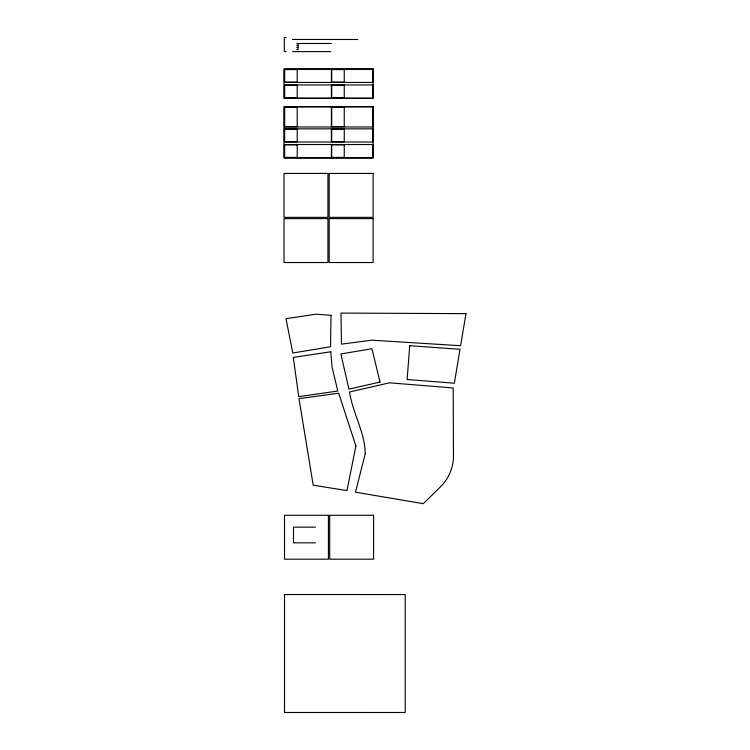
<?xml version="1.0" encoding="UTF-8"?>
<svg xmlns="http://www.w3.org/2000/svg" width="750" height="750" viewBox="0 0 750 750"><rect width="100%" height="100%" fill="white"/><g stroke="black" fill="none" stroke-linecap="round" stroke-linejoin="round"><path stroke-width="1.12" d="M286.05 37.5L284.325 37.5L284.325 51.628L286.05 51.628M292.481 39.469L357.75 39.469M296.747 43.481L331.378 43.481M296.747 45.516L298.05 45.516M296.747 47.55L298.05 47.55M296.747 49.575L298.05 49.575L298.05 43.481M292.678 51.628L330.778 51.628M315.459 527.156L293.503 527.156L293.503 542.841L315.459 542.841M331.397 69.253L331.397 82.434M331.397 84.938L331.397 98.109M331.397 106.894L331.397 126.975M331.397 128.85L331.397 142.031M331.397 144.534L331.397 157.716M284.513 594.534L284.503 712.491L405.206 712.5L405.216 594.553L284.513 594.534M330.994 315.338L330.562 346.762L292.791 353.006L286.003 318.675L316.069 314.184L330.994 315.338M409.725 345.694L407.128 379.491L454.359 383.222L460.022 349.303L409.725 345.694M465.975 313.641L460.613 345.722L371.878 340.172L341.484 344.147L340.988 313.078L465.975 313.641M355.912 446.016L346.95 490.613L313.209 485.184L298.978 398.644L338.7 393.216L355.912 446.016M365.241 453.675L355.491 492.188L423.347 503.681L440.475 486.816A43.528 43.528 0 0 0 453.469 455.625L453.188 387.975L389.587 382.819L349.584 391.95C352.594 413.062 364.969 432.206 365.241 453.675M380.025 382.041L348.938 389.156L340.894 353.962L371.925 348.741L380.025 382.041M330.759 351.778L293.287 357.413L298.734 396.637L337.772 391.041L332.053 366.994L330.759 351.778M373.106 68.944L284.025 68.944L284.025 98.428L373.106 98.428L373.106 68.944M372.797 69.253L284.344 69.253L284.344 82.434L372.797 82.434L372.797 69.253M297.206 69.572L284.653 69.572L284.653 82.116L297.206 82.116L297.206 69.572M344.25 69.572L331.706 69.572L331.706 82.116L344.25 82.116L344.25 69.572M372.797 84.938L284.344 84.938L284.344 98.109L372.797 98.109L372.797 84.938M297.206 85.256L284.653 85.256L284.653 97.8L297.206 97.8L297.206 85.256M344.25 85.256L331.706 85.256L331.706 97.8L344.25 97.8L344.25 85.256M373.106 106.584L284.025 106.584L284.025 158.025L373.106 158.025L373.106 106.584M372.797 106.894L284.344 106.894L284.344 126.975L372.797 126.975L372.797 106.894M297.206 107.213L284.653 107.213L284.653 126.656L297.206 126.656L297.206 107.213M344.25 107.213L331.706 107.213L331.706 126.656L344.25 126.656L344.25 107.213M372.797 128.85L284.344 128.85L284.344 142.031L372.797 142.031L372.797 128.85M297.206 129.169L284.653 129.169L284.653 141.713L297.206 141.713L297.206 129.169M344.25 129.169L331.706 129.169L331.706 141.713L344.25 141.713L344.25 129.169M372.797 144.534L284.344 144.534L284.344 157.716L372.797 157.716L372.797 144.534M297.206 144.853L284.653 144.853L284.653 157.397L297.206 157.397L297.206 144.853M344.25 144.853L331.706 144.853L331.706 157.397L344.25 157.397L344.25 144.853M327.938 173.447L284.025 173.447L284.025 217.359L327.938 217.359L327.938 173.447M373.106 173.447L329.194 173.447L329.194 217.359L373.106 217.359L373.106 173.447M327.938 218.616L284.025 218.616L284.025 262.528L327.938 262.528L327.938 218.616M373.106 218.616L329.194 218.616L329.194 262.528L373.106 262.528L373.106 218.616M328.425 515.269L284.513 515.269L284.513 559.181L328.425 559.181L328.425 515.269M373.594 515.269L329.681 515.269L329.681 559.181L373.594 559.181L373.594 515.269"/></g></svg>
